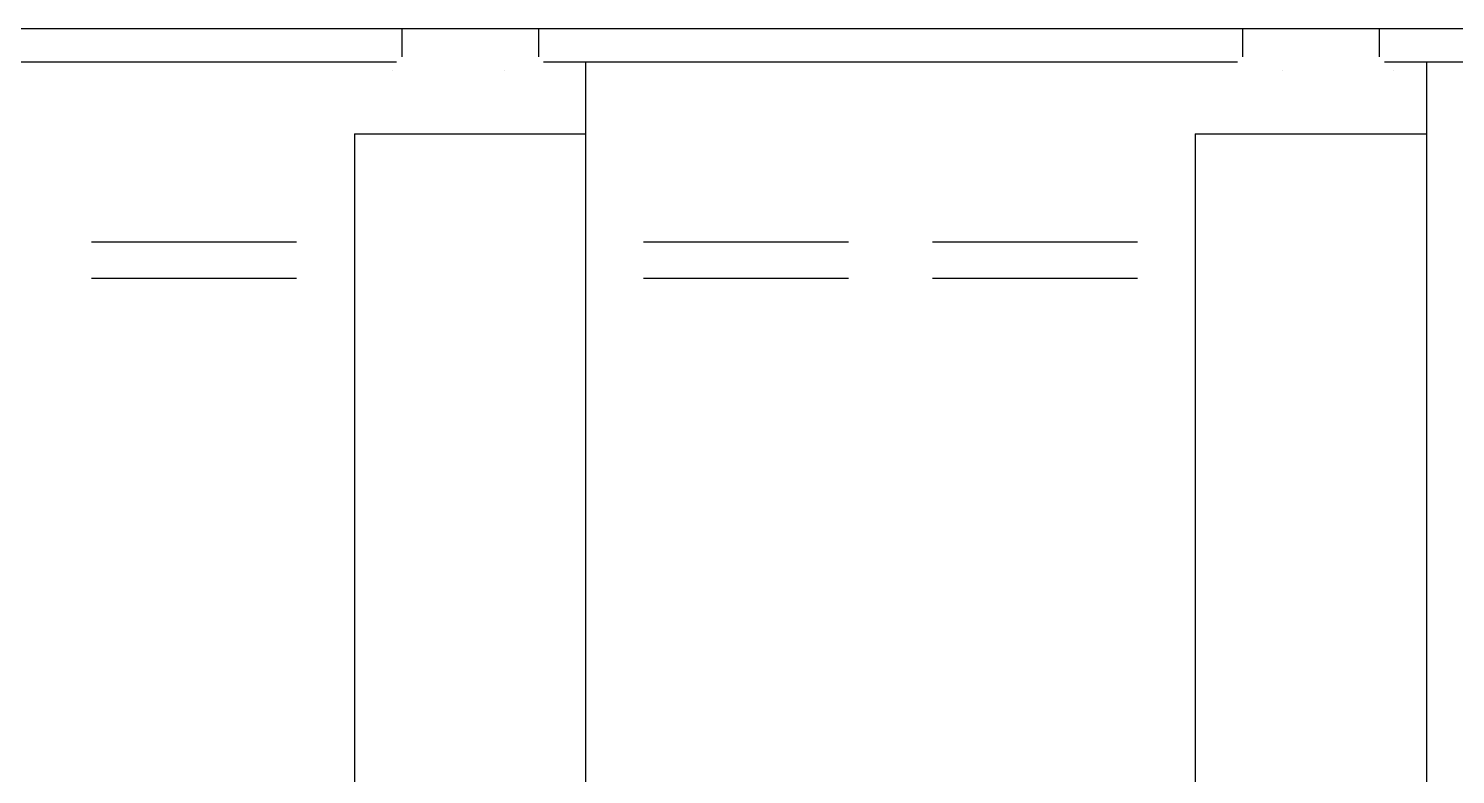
# Model space of a CAD drawing. Extents: x -84241 to 2571207, y -257021 to 1687411.
# Drawn here: x 37305.7 to 37441.5, y -11933.4 to -11862.4 of the extents above; entities that cross this region are included whole.
import ezdxf

# ---------------------------------------------------------------- set-up
doc = ezdxf.new("R2010")
doc.units = 0
doc.header["$LTSCALE"] = 1000
doc.layers.get('0').update_dxf_attribs({"linetype": 'CONTINUOUS'})
doc.layers.add('W-WSUP-EQPM', color=40, linetype='CONTINUOUS')

# ---------------------------------------------------------------- blocks, each defined once
blk = doc.blocks.new('*U359')
at = {"color": 8, "linetype": 'Continuous'}
for p, q in [((1468676.34, 3476965.33), (1469895.34, 3476965.33)), ((1468939.84, 3476965.33), (1468939.84, 3476962.63)), ((1468952.84, 3476965.33), (1468952.84, 3476962.63)), ((1469019.84, 3476965.33), (1469019.84, 3476962.63)), ((1469032.84, 3476965.33), (1469032.84, 3476962.63)), ((1468906.34, 3476962.13), (1468873.34, 3476962.13)), ((1468939.34, 3476962.13), (1468906.34, 3476962.13)), ((1468986.34, 3476962.13), (1468953.34, 3476962.13)), ((1468957.34, 3476962.13), (1468957.34, 3475194.49)), ((1469019.34, 3476962.13), (1468986.34, 3476962.13)), ((1469066.34, 3476962.13), (1469033.34, 3476962.13)), ((1469037.34, 3476962.13), (1469037.34, 3475194.49)), ((1468939, 3476961.36), (1468939, 3476961.36)), ((1468939, 3476961.36), (1468939, 3476961.36)), ((1468939, 3476961.36), (1468939, 3476961.36)), ((1468939, 3476961.36), (1468939, 3476961.36)), ((1468939, 3476961.36), (1468939, 3476961.36)), ((1468939, 3476961.36), (1468939, 3476961.36)), ((1468939, 3476961.36), (1468939, 3476961.36)), ((1468939, 3476961.36), (1468939, 3476961.36)), ((1468939, 3476961.36), (1468939, 3476961.36)), ((1468939, 3476961.36), (1468939, 3476961.36)), ((1468939, 3476961.36), (1468939, 3476961.36)), ((1468939, 3476961.36), (1468939, 3476961.36)), ((1468939, 3476961.36), (1468939, 3476961.36)), ((1468939, 3476961.36), (1468939, 3476961.36)), ((1468939, 3476961.36), (1468939, 3476961.36)), ((1468939, 3476961.36), (1468939, 3476961.36)), ((1468939, 3476961.36), (1468939, 3476961.36)), ((1468939, 3476961.36), (1468939, 3476961.36)), ((1468939, 3476961.36), (1468939, 3476961.36)), ((1468939, 3476961.36), (1468939, 3476961.36)), ((1468939, 3476961.36), (1468939, 3476961.36)), ((1468939, 3476961.36), (1468939, 3476961.36)), ((1468939, 3476961.36), (1468939, 3476961.36)), ((1468939, 3476961.36), (1468939, 3476961.36)), ((1468939, 3476961.36), (1468939, 3476961.36)), ((1468939, 3476961.36), (1468939, 3476961.36)), ((1468939, 3476961.36), (1468939, 3476961.36)), ((1468939, 3476961.36), (1468939, 3476961.36)), ((1468939, 3476961.36), (1468939, 3476961.36)), ((1468939, 3476961.36), (1468939, 3476961.36)), ((1468939, 3476961.36), (1468939, 3476961.36)), ((1468939, 3476961.36), (1468939, 3476961.36)), ((1468939, 3476961.36), (1468939, 3476961.36)), ((1468939, 3476961.36), (1468939, 3476961.36)), ((1468939, 3476961.36), (1468939, 3476961.36)), ((1468939, 3476961.36), (1468939, 3476961.36)), ((1468939, 3476961.36), (1468939, 3476961.36)), ((1468939, 3476961.36), (1468939, 3476961.36)), ((1468939, 3476961.36), (1468939, 3476961.36)), ((1468939, 3476961.36), (1468939, 3476961.36)), ((1468939, 3476961.36), (1468939, 3476961.36)), ((1468939, 3476961.36), (1468939, 3476961.36)), ((1468939, 3476961.36), (1468939, 3476961.36)), ((1468939, 3476961.36), (1468939, 3476961.36)), ((1468939, 3476961.36), (1468939, 3476961.36)), ((1468939, 3476961.36), (1468939, 3476961.36)), ((1468939, 3476961.36), (1468939, 3476961.36)), ((1468939, 3476961.36), (1468939, 3476961.36)), ((1468939, 3476961.36), (1468939, 3476961.36)), ((1468939, 3476961.36), (1468939, 3476961.36)), ((1468939, 3476961.36), (1468939, 3476961.36)), ((1468939, 3476961.36), (1468939, 3476961.36)), ((1468939, 3476961.36), (1468939, 3476961.36)), ((1468939, 3476961.36), (1468939, 3476961.36)), ((1468939, 3476961.36), (1468939, 3476961.36)), ((1468939, 3476961.36), (1468939, 3476961.36)), ((1468939, 3476961.36), (1468939, 3476961.36)), ((1468939, 3476961.36), (1468939, 3476961.36)), ((1468939, 3476961.36), (1468939, 3476961.36)), ((1468939, 3476961.36), (1468939, 3476961.36)), ((1468939, 3476961.36), (1468939, 3476961.36)), ((1468939, 3476961.36), (1468939, 3476961.36)), ((1468939, 3476961.36), (1468939, 3476961.36)), ((1468939, 3476961.36), (1468939, 3476961.36)), ((1468939, 3476961.36), (1468939, 3476961.36)), ((1468939, 3476961.36), (1468939, 3476961.36)), ((1468939, 3476961.36), (1468939, 3476961.36)), ((1468939, 3476961.36), (1468939, 3476961.36)), ((1468939, 3476961.36), (1468939, 3476961.36)), ((1468939, 3476961.36), (1468939, 3476961.36)), ((1468939, 3476961.36), (1468939, 3476961.36)), ((1468939, 3476961.36), (1468939, 3476961.36)), ((1468939, 3476961.36), (1468939, 3476961.36)), ((1468939, 3476961.36), (1468939, 3476961.36)), ((1468939, 3476961.36), (1468939, 3476961.36)), ((1468939, 3476961.36), (1468939, 3476961.36)), ((1468939, 3476961.36), (1468939, 3476961.36)), ((1468939, 3476961.36), (1468939, 3476961.36)), ((1468939, 3476961.36), (1468939, 3476961.36)), ((1468939, 3476961.36), (1468939, 3476961.36)), ((1468939, 3476961.36), (1468939, 3476961.36)), ((1468939, 3476961.36), (1468939, 3476961.36)), ((1468939, 3476961.36), (1468939, 3476961.36)), ((1468939, 3476961.36), (1468939, 3476961.36)), ((1468939, 3476961.36), (1468939, 3476961.36)), ((1468939, 3476961.36), (1468939, 3476961.36)), ((1468939, 3476961.36), (1468939, 3476961.36)), ((1468939, 3476961.36), (1468939, 3476961.36)), ((1468939, 3476961.36), (1468939, 3476961.36)), ((1468939, 3476961.36), (1468939, 3476961.36)), ((1468939, 3476961.36), (1468939, 3476961.36)), ((1468939, 3476961.36), (1468939, 3476961.36)), ((1468939, 3476961.36), (1468939, 3476961.36)), ((1468939, 3476961.36), (1468939, 3476961.36)), ((1468939, 3476961.36), (1468939, 3476961.36)), ((1468939, 3476961.36), (1468939, 3476961.36)), ((1468939, 3476961.36), (1468939, 3476961.36)), ((1468939, 3476961.36), (1468939, 3476961.36)), ((1468939, 3476961.36), (1468939, 3476961.36)), ((1468939, 3476961.36), (1468939, 3476961.36)), ((1468939, 3476961.36), (1468939, 3476961.36)), ((1468939, 3476961.36), (1468939, 3476961.36)), ((1468939, 3476961.36), (1468939, 3476961.36)), ((1468939, 3476961.36), (1468939, 3476961.36)), ((1468939, 3476961.36), (1468939, 3476961.36)), ((1468939, 3476961.36), (1468939, 3476961.36)), ((1468939, 3476961.36), (1468939, 3476961.36)), ((1468939, 3476961.36), (1468939, 3476961.36)), ((1468939, 3476961.36), (1468939, 3476961.36)), ((1468939, 3476961.36), (1468939, 3476961.36)), ((1468939, 3476961.36), (1468939, 3476961.36)), ((1468939, 3476961.36), (1468939, 3476961.36)), ((1468939, 3476961.36), (1468939, 3476961.36)), ((1468939, 3476961.36), (1468939, 3476961.36)), ((1468939, 3476961.36), (1468939, 3476961.36)), ((1468939, 3476961.36), (1468939, 3476961.36)), ((1468939, 3476961.36), (1468939, 3476961.36)), ((1468939, 3476961.36), (1468939, 3476961.36)), ((1468939, 3476961.36), (1468939, 3476961.36)), ((1468939, 3476961.36), (1468939, 3476961.36)), ((1468939, 3476961.36), (1468939, 3476961.36)), ((1468939, 3476961.36), (1468939, 3476961.36)), ((1468939, 3476961.36), (1468939, 3476961.36)), ((1468939, 3476961.36), (1468939, 3476961.36)), ((1468939, 3476961.36), (1468939, 3476961.36)), ((1468939, 3476961.36), (1468939, 3476961.36)), ((1468939, 3476961.36), (1468939, 3476961.36)), ((1468939, 3476961.36), (1468939, 3476961.36)), ((1468949.58, 3476961.36), (1468949.58, 3476961.36)), ((1468949.58, 3476961.36), (1468949.58, 3476961.36)), ((1468949.58, 3476961.36), (1468949.58, 3476961.36)), ((1468949.58, 3476961.36), (1468949.58, 3476961.36)), ((1468949.58, 3476961.36), (1468949.58, 3476961.36)), ((1468949.58, 3476961.36), (1468949.58, 3476961.36)), ((1468949.58, 3476961.36), (1468949.58, 3476961.36)), ((1468949.58, 3476961.36), (1468949.58, 3476961.36)), ((1468949.58, 3476961.36), (1468949.58, 3476961.36)), ((1468949.58, 3476961.36), (1468949.58, 3476961.36)), ((1468949.58, 3476961.36), (1468949.58, 3476961.36)), ((1468949.58, 3476961.36), (1468949.58, 3476961.36)), ((1468949.58, 3476961.36), (1468949.58, 3476961.36)), ((1468949.58, 3476961.36), (1468949.58, 3476961.36)), ((1468949.58, 3476961.36), (1468949.58, 3476961.36)), ((1468949.58, 3476961.36), (1468949.58, 3476961.36)), ((1468949.58, 3476961.36), (1468949.58, 3476961.36)), ((1468949.58, 3476961.36), (1468949.58, 3476961.36)), ((1468949.58, 3476961.36), (1468949.58, 3476961.36)), ((1468949.58, 3476961.36), (1468949.58, 3476961.36)), ((1468949.58, 3476961.36), (1468949.58, 3476961.36)), ((1468949.58, 3476961.36), (1468949.58, 3476961.36)), ((1468949.58, 3476961.36), (1468949.58, 3476961.36)), ((1468949.58, 3476961.36), (1468949.58, 3476961.36)), ((1468949.58, 3476961.36), (1468949.58, 3476961.36)), ((1468949.58, 3476961.36), (1468949.58, 3476961.36)), ((1468949.58, 3476961.36), (1468949.58, 3476961.36)), ((1468949.58, 3476961.36), (1468949.58, 3476961.36)), ((1468949.58, 3476961.36), (1468949.58, 3476961.36)), ((1468949.58, 3476961.36), (1468949.58, 3476961.36)), ((1468949.58, 3476961.36), (1468949.58, 3476961.36)), ((1468949.58, 3476961.36), (1468949.58, 3476961.36)), ((1468949.58, 3476961.36), (1468949.58, 3476961.36)), ((1468949.58, 3476961.36), (1468949.58, 3476961.36)), ((1468949.58, 3476961.36), (1468949.58, 3476961.36)), ((1468949.58, 3476961.36), (1468949.58, 3476961.36)), ((1468949.58, 3476961.36), (1468949.58, 3476961.36)), ((1468949.58, 3476961.36), (1468949.58, 3476961.36)), ((1468949.58, 3476961.36), (1468949.58, 3476961.36)), ((1468949.58, 3476961.36), (1468949.58, 3476961.36)), ((1468949.58, 3476961.36), (1468949.58, 3476961.36)), ((1468949.58, 3476961.36), (1468949.58, 3476961.36)), ((1468949.58, 3476961.36), (1468949.58, 3476961.36)), ((1468949.58, 3476961.36), (1468949.58, 3476961.36)), ((1468949.58, 3476961.36), (1468949.58, 3476961.36)), ((1468949.58, 3476961.36), (1468949.58, 3476961.36)), ((1468949.58, 3476961.36), (1468949.58, 3476961.36)), ((1468949.58, 3476961.36), (1468949.58, 3476961.36)), ((1468949.58, 3476961.36), (1468949.58, 3476961.36)), ((1468949.58, 3476961.36), (1468949.58, 3476961.36)), ((1468949.58, 3476961.36), (1468949.58, 3476961.36)), ((1468949.58, 3476961.36), (1468949.58, 3476961.36)), ((1468949.58, 3476961.36), (1468949.58, 3476961.36)), ((1468949.58, 3476961.36), (1468949.58, 3476961.36)), ((1468949.58, 3476961.36), (1468949.58, 3476961.36)), ((1468949.58, 3476961.36), (1468949.58, 3476961.36)), ((1468949.58, 3476961.36), (1468949.58, 3476961.36)), ((1468949.58, 3476961.36), (1468949.58, 3476961.36)), ((1468949.58, 3476961.36), (1468949.58, 3476961.36)), ((1468949.58, 3476961.36), (1468949.58, 3476961.36)), ((1468949.58, 3476961.36), (1468949.58, 3476961.36)), ((1468949.58, 3476961.36), (1468949.58, 3476961.36)), ((1468949.58, 3476961.36), (1468949.58, 3476961.36)), ((1468949.58, 3476961.36), (1468949.58, 3476961.36)), ((1468949.58, 3476961.36), (1468949.58, 3476961.36)), ((1468949.58, 3476961.36), (1468949.58, 3476961.36)), ((1468949.58, 3476961.36), (1468949.58, 3476961.36)), ((1468949.58, 3476961.36), (1468949.58, 3476961.36)), ((1468949.58, 3476961.36), (1468949.58, 3476961.36)), ((1468949.58, 3476961.36), (1468949.58, 3476961.36)), ((1468949.58, 3476961.36), (1468949.58, 3476961.36)), ((1468949.58, 3476961.36), (1468949.58, 3476961.36)), ((1468949.58, 3476961.36), (1468949.58, 3476961.36)), ((1468949.58, 3476961.36), (1468949.58, 3476961.36)), ((1468949.58, 3476961.36), (1468949.58, 3476961.36)), ((1468949.58, 3476961.36), (1468949.58, 3476961.36)), ((1468949.58, 3476961.36), (1468949.58, 3476961.36)), ((1468949.58, 3476961.36), (1468949.58, 3476961.36)), ((1468949.58, 3476961.36), (1468949.58, 3476961.36)), ((1468949.58, 3476961.36), (1468949.58, 3476961.36)), ((1468949.58, 3476961.36), (1468949.58, 3476961.36)), ((1468949.58, 3476961.36), (1468949.58, 3476961.36)), ((1468949.58, 3476961.36), (1468949.58, 3476961.36)), ((1468949.58, 3476961.36), (1468949.58, 3476961.36)), ((1468949.58, 3476961.36), (1468949.58, 3476961.36)), ((1468949.58, 3476961.36), (1468949.58, 3476961.36)), ((1468949.58, 3476961.36), (1468949.58, 3476961.36)), ((1468949.58, 3476961.36), (1468949.58, 3476961.36)), ((1468949.58, 3476961.36), (1468949.58, 3476961.36)), ((1468949.58, 3476961.36), (1468949.58, 3476961.36)), ((1468949.58, 3476961.36), (1468949.58, 3476961.36)), ((1468949.58, 3476961.36), (1468949.58, 3476961.36)), ((1468949.58, 3476961.36), (1468949.58, 3476961.36)), ((1468949.58, 3476961.36), (1468949.58, 3476961.36)), ((1468949.58, 3476961.36), (1468949.58, 3476961.36)), ((1468949.58, 3476961.36), (1468949.58, 3476961.36)), ((1468949.58, 3476961.36), (1468949.58, 3476961.36)), ((1468949.58, 3476961.36), (1468949.58, 3476961.36)), ((1468949.58, 3476961.36), (1468949.58, 3476961.36)), ((1468949.58, 3476961.36), (1468949.58, 3476961.36)), ((1468949.58, 3476961.36), (1468949.58, 3476961.36)), ((1468949.58, 3476961.36), (1468949.58, 3476961.36)), ((1468949.58, 3476961.36), (1468949.58, 3476961.36)), ((1468949.58, 3476961.36), (1468949.58, 3476961.36)), ((1468949.58, 3476961.36), (1468949.58, 3476961.36)), ((1468949.58, 3476961.36), (1468949.58, 3476961.36)), ((1468949.58, 3476961.36), (1468949.58, 3476961.36)), ((1468949.58, 3476961.36), (1468949.58, 3476961.36)), ((1468949.58, 3476961.36), (1468949.58, 3476961.36)), ((1468949.58, 3476961.36), (1468949.58, 3476961.36)), ((1468949.58, 3476961.36), (1468949.58, 3476961.36)), ((1468949.58, 3476961.36), (1468949.58, 3476961.36)), ((1468949.58, 3476961.36), (1468949.58, 3476961.36)), ((1468949.58, 3476961.36), (1468949.58, 3476961.36)), ((1468949.58, 3476961.36), (1468949.58, 3476961.36)), ((1468949.58, 3476961.36), (1468949.58, 3476961.36)), ((1468949.58, 3476961.36), (1468949.58, 3476961.36)), ((1468949.58, 3476961.36), (1468949.58, 3476961.36)), ((1468949.58, 3476961.36), (1468949.58, 3476961.36)), ((1468949.58, 3476961.36), (1468949.58, 3476961.36)), ((1468949.58, 3476961.36), (1468949.58, 3476961.36)), ((1468949.58, 3476961.36), (1468949.58, 3476961.36)), ((1468949.58, 3476961.36), (1468949.58, 3476961.36)), ((1468949.58, 3476961.36), (1468949.58, 3476961.36)), ((1468949.58, 3476961.36), (1468949.58, 3476961.36)), ((1468949.58, 3476961.36), (1468949.58, 3476961.36)), ((1468949.58, 3476961.36), (1468949.58, 3476961.36)), ((1468949.58, 3476961.36), (1468949.58, 3476961.36)), ((1469023.61, 3476961.36), (1469023.61, 3476961.36)), ((1469023.61, 3476961.36), (1469023.61, 3476961.36)), ((1469023.61, 3476961.36), (1469023.61, 3476961.36)), ((1469023.61, 3476961.36), (1469023.61, 3476961.36)), ((1469023.61, 3476961.36), (1469023.61, 3476961.36)), ((1469023.61, 3476961.36), (1469023.61, 3476961.36)), ((1469023.61, 3476961.36), (1469023.61, 3476961.36)), ((1469023.61, 3476961.36), (1469023.61, 3476961.36)), ((1469023.61, 3476961.36), (1469023.61, 3476961.36)), ((1469023.61, 3476961.36), (1469023.61, 3476961.36)), ((1469023.61, 3476961.36), (1469023.61, 3476961.36)), ((1469023.61, 3476961.36), (1469023.61, 3476961.36)), ((1469023.61, 3476961.36), (1469023.61, 3476961.36)), ((1469023.61, 3476961.36), (1469023.61, 3476961.36)), ((1469023.61, 3476961.36), (1469023.61, 3476961.36)), ((1469023.61, 3476961.36), (1469023.61, 3476961.36)), ((1469023.61, 3476961.36), (1469023.61, 3476961.36)), ((1469023.61, 3476961.36), (1469023.61, 3476961.36)), ((1469023.61, 3476961.36), (1469023.61, 3476961.36)), ((1469023.61, 3476961.36), (1469023.61, 3476961.36)), ((1469023.61, 3476961.36), (1469023.61, 3476961.36)), ((1469023.61, 3476961.36), (1469023.61, 3476961.36)), ((1469023.61, 3476961.36), (1469023.61, 3476961.36)), ((1469023.61, 3476961.36), (1469023.61, 3476961.36)), ((1469023.61, 3476961.36), (1469023.61, 3476961.36)), ((1469023.61, 3476961.36), (1469023.61, 3476961.36)), ((1469023.61, 3476961.36), (1469023.61, 3476961.36)), ((1469023.61, 3476961.36), (1469023.61, 3476961.36)), ((1469023.61, 3476961.36), (1469023.61, 3476961.36)), ((1469023.61, 3476961.36), (1469023.61, 3476961.36)), ((1469023.61, 3476961.36), (1469023.61, 3476961.36)), ((1469023.61, 3476961.36), (1469023.61, 3476961.36)), ((1469023.61, 3476961.36), (1469023.61, 3476961.36)), ((1469023.61, 3476961.36), (1469023.61, 3476961.36)), ((1469023.61, 3476961.36), (1469023.61, 3476961.36)), ((1469023.61, 3476961.36), (1469023.61, 3476961.36)), ((1469023.61, 3476961.36), (1469023.61, 3476961.36)), ((1469023.61, 3476961.36), (1469023.61, 3476961.36)), ((1469023.61, 3476961.36), (1469023.61, 3476961.36)), ((1469023.61, 3476961.36), (1469023.61, 3476961.36)), ((1469023.61, 3476961.36), (1469023.61, 3476961.36)), ((1469023.61, 3476961.36), (1469023.61, 3476961.36)), ((1469023.61, 3476961.36), (1469023.61, 3476961.36)), ((1469023.61, 3476961.36), (1469023.61, 3476961.36)), ((1469023.61, 3476961.36), (1469023.61, 3476961.36)), ((1469023.61, 3476961.36), (1469023.61, 3476961.36)), ((1469023.61, 3476961.36), (1469023.61, 3476961.36)), ((1469023.61, 3476961.36), (1469023.61, 3476961.36)), ((1469023.61, 3476961.36), (1469023.61, 3476961.36)), ((1469023.61, 3476961.36), (1469023.61, 3476961.36)), ((1469023.61, 3476961.36), (1469023.61, 3476961.36)), ((1469023.61, 3476961.36), (1469023.61, 3476961.36)), ((1469023.61, 3476961.36), (1469023.61, 3476961.36)), ((1469023.61, 3476961.36), (1469023.61, 3476961.36)), ((1469023.61, 3476961.36), (1469023.61, 3476961.36)), ((1469023.61, 3476961.36), (1469023.61, 3476961.36)), ((1469023.61, 3476961.36), (1469023.61, 3476961.36)), ((1469023.61, 3476961.36), (1469023.61, 3476961.36)), ((1469023.61, 3476961.36), (1469023.61, 3476961.36)), ((1469023.61, 3476961.36), (1469023.61, 3476961.36)), ((1469023.61, 3476961.36), (1469023.61, 3476961.36)), ((1469023.61, 3476961.36), (1469023.61, 3476961.36)), ((1469023.61, 3476961.36), (1469023.61, 3476961.36)), ((1469023.61, 3476961.36), (1469023.61, 3476961.36)), ((1469023.61, 3476961.36), (1469023.61, 3476961.36)), ((1469023.61, 3476961.36), (1469023.61, 3476961.36)), ((1469023.61, 3476961.36), (1469023.61, 3476961.36)), ((1469023.61, 3476961.36), (1469023.61, 3476961.36)), ((1469023.61, 3476961.36), (1469023.61, 3476961.36)), ((1469023.61, 3476961.36), (1469023.61, 3476961.36)), ((1469023.61, 3476961.36), (1469023.61, 3476961.36)), ((1469023.61, 3476961.36), (1469023.61, 3476961.36)), ((1469023.61, 3476961.36), (1469023.61, 3476961.36)), ((1469023.61, 3476961.36), (1469023.61, 3476961.36)), ((1469023.61, 3476961.36), (1469023.61, 3476961.36)), ((1469023.61, 3476961.36), (1469023.61, 3476961.36)), ((1469023.61, 3476961.36), (1469023.61, 3476961.36)), ((1469023.61, 3476961.36), (1469023.61, 3476961.36)), ((1469023.61, 3476961.36), (1469023.61, 3476961.36)), ((1469023.61, 3476961.36), (1469023.61, 3476961.36)), ((1469023.61, 3476961.36), (1469023.61, 3476961.36)), ((1469023.61, 3476961.36), (1469023.61, 3476961.36)), ((1469023.61, 3476961.36), (1469023.61, 3476961.36)), ((1469023.61, 3476961.36), (1469023.61, 3476961.36)), ((1469023.61, 3476961.36), (1469023.61, 3476961.36)), ((1469023.61, 3476961.36), (1469023.61, 3476961.36)), ((1469023.61, 3476961.36), (1469023.61, 3476961.36)), ((1469023.61, 3476961.36), (1469023.61, 3476961.36)), ((1469023.61, 3476961.36), (1469023.61, 3476961.36)), ((1469023.61, 3476961.36), (1469023.61, 3476961.36)), ((1469023.61, 3476961.36), (1469023.61, 3476961.36)), ((1469023.61, 3476961.36), (1469023.61, 3476961.36)), ((1469023.61, 3476961.36), (1469023.61, 3476961.36)), ((1469023.61, 3476961.36), (1469023.61, 3476961.36)), ((1469023.61, 3476961.36), (1469023.61, 3476961.36)), ((1469023.61, 3476961.36), (1469023.61, 3476961.36)), ((1469023.61, 3476961.36), (1469023.61, 3476961.36)), ((1469023.61, 3476961.36), (1469023.61, 3476961.36)), ((1469023.61, 3476961.36), (1469023.61, 3476961.36)), ((1469023.61, 3476961.36), (1469023.61, 3476961.36)), ((1469023.61, 3476961.36), (1469023.61, 3476961.36)), ((1469023.61, 3476961.36), (1469023.61, 3476961.36)), ((1469023.61, 3476961.36), (1469023.61, 3476961.36)), ((1469023.61, 3476961.36), (1469023.61, 3476961.36)), ((1469023.61, 3476961.36), (1469023.61, 3476961.36)), ((1469023.61, 3476961.36), (1469023.61, 3476961.36)), ((1469023.61, 3476961.36), (1469023.61, 3476961.36)), ((1469023.61, 3476961.36), (1469023.61, 3476961.36)), ((1469023.61, 3476961.36), (1469023.61, 3476961.36)), ((1469023.61, 3476961.36), (1469023.61, 3476961.36)), ((1469023.61, 3476961.36), (1469023.61, 3476961.36)), ((1469023.61, 3476961.36), (1469023.61, 3476961.36)), ((1469023.61, 3476961.36), (1469023.61, 3476961.36)), ((1469023.61, 3476961.36), (1469023.61, 3476961.36)), ((1469023.61, 3476961.36), (1469023.61, 3476961.36)), ((1469023.61, 3476961.36), (1469023.61, 3476961.36)), ((1469023.61, 3476961.36), (1469023.61, 3476961.36)), ((1469023.61, 3476961.36), (1469023.61, 3476961.36)), ((1469023.61, 3476961.36), (1469023.61, 3476961.36)), ((1469023.61, 3476961.36), (1469023.61, 3476961.36)), ((1469023.61, 3476961.36), (1469023.61, 3476961.36)), ((1469023.61, 3476961.36), (1469023.61, 3476961.36)), ((1469023.61, 3476961.36), (1469023.61, 3476961.36)), ((1469023.61, 3476961.36), (1469023.61, 3476961.36)), ((1469023.61, 3476961.36), (1469023.61, 3476961.36)), ((1469023.61, 3476961.36), (1469023.61, 3476961.36)), ((1469023.61, 3476961.36), (1469023.61, 3476961.36)), ((1469023.61, 3476961.36), (1469023.61, 3476961.36)), ((1469034.19, 3476961.36), (1469034.19, 3476961.36)), ((1469034.19, 3476961.36), (1469034.19, 3476961.36)), ((1469034.19, 3476961.36), (1469034.19, 3476961.36)), ((1469034.19, 3476961.36), (1469034.19, 3476961.36)), ((1469034.19, 3476961.36), (1469034.19, 3476961.36)), ((1469034.19, 3476961.36), (1469034.19, 3476961.36)), ((1469034.19, 3476961.36), (1469034.19, 3476961.36)), ((1469034.19, 3476961.36), (1469034.19, 3476961.36)), ((1469034.19, 3476961.36), (1469034.19, 3476961.36)), ((1469034.19, 3476961.36), (1469034.19, 3476961.36)), ((1469034.19, 3476961.36), (1469034.19, 3476961.36)), ((1469034.19, 3476961.36), (1469034.19, 3476961.36)), ((1469034.19, 3476961.36), (1469034.19, 3476961.36)), ((1469034.19, 3476961.36), (1469034.19, 3476961.36)), ((1469034.19, 3476961.36), (1469034.19, 3476961.36)), ((1469034.19, 3476961.36), (1469034.19, 3476961.36)), ((1469034.19, 3476961.36), (1469034.19, 3476961.36)), ((1469034.19, 3476961.36), (1469034.19, 3476961.36)), ((1469034.19, 3476961.36), (1469034.19, 3476961.36)), ((1469034.19, 3476961.36), (1469034.19, 3476961.36)), ((1469034.19, 3476961.36), (1469034.19, 3476961.36)), ((1469034.19, 3476961.36), (1469034.19, 3476961.36)), ((1469034.19, 3476961.36), (1469034.19, 3476961.36)), ((1469034.19, 3476961.36), (1469034.19, 3476961.36)), ((1469034.19, 3476961.36), (1469034.19, 3476961.36)), ((1469034.19, 3476961.36), (1469034.19, 3476961.36)), ((1469034.19, 3476961.36), (1469034.19, 3476961.36)), ((1469034.19, 3476961.36), (1469034.19, 3476961.36)), ((1469034.19, 3476961.36), (1469034.19, 3476961.36)), ((1469034.19, 3476961.36), (1469034.19, 3476961.36)), ((1469034.19, 3476961.36), (1469034.19, 3476961.36)), ((1469034.19, 3476961.36), (1469034.19, 3476961.36)), ((1469034.19, 3476961.36), (1469034.19, 3476961.36)), ((1469034.19, 3476961.36), (1469034.19, 3476961.36)), ((1469034.19, 3476961.36), (1469034.19, 3476961.36)), ((1469034.19, 3476961.36), (1469034.19, 3476961.36)), ((1469034.19, 3476961.36), (1469034.19, 3476961.36)), ((1469034.19, 3476961.36), (1469034.19, 3476961.36)), ((1469034.19, 3476961.36), (1469034.19, 3476961.36)), ((1469034.19, 3476961.36), (1469034.19, 3476961.36)), ((1469034.19, 3476961.36), (1469034.19, 3476961.36)), ((1469034.19, 3476961.36), (1469034.19, 3476961.36)), ((1469034.19, 3476961.36), (1469034.19, 3476961.36)), ((1469034.19, 3476961.36), (1469034.19, 3476961.36)), ((1469034.19, 3476961.36), (1469034.19, 3476961.36)), ((1469034.19, 3476961.36), (1469034.19, 3476961.36)), ((1469034.19, 3476961.36), (1469034.19, 3476961.36)), ((1469034.19, 3476961.36), (1469034.19, 3476961.36)), ((1469034.19, 3476961.36), (1469034.19, 3476961.36)), ((1469034.19, 3476961.36), (1469034.19, 3476961.36)), ((1469034.19, 3476961.36), (1469034.19, 3476961.36)), ((1469034.19, 3476961.36), (1469034.19, 3476961.36)), ((1469034.19, 3476961.36), (1469034.19, 3476961.36)), ((1469034.19, 3476961.36), (1469034.19, 3476961.36)), ((1469034.19, 3476961.36), (1469034.19, 3476961.36)), ((1469034.19, 3476961.36), (1469034.19, 3476961.36)), ((1469034.19, 3476961.36), (1469034.19, 3476961.36)), ((1469034.19, 3476961.36), (1469034.19, 3476961.36)), ((1469034.19, 3476961.36), (1469034.19, 3476961.36)), ((1469034.19, 3476961.36), (1469034.19, 3476961.36)), ((1469034.19, 3476961.36), (1469034.19, 3476961.36)), ((1469034.19, 3476961.36), (1469034.19, 3476961.36)), ((1469034.19, 3476961.36), (1469034.19, 3476961.36)), ((1469034.19, 3476961.36), (1469034.19, 3476961.36)), ((1469034.19, 3476961.36), (1469034.19, 3476961.36)), ((1469034.19, 3476961.36), (1469034.19, 3476961.36)), ((1469034.19, 3476961.36), (1469034.19, 3476961.36)), ((1469034.19, 3476961.36), (1469034.19, 3476961.36)), ((1469034.19, 3476961.36), (1469034.19, 3476961.36)), ((1469034.19, 3476961.36), (1469034.19, 3476961.36)), ((1469034.19, 3476961.36), (1469034.19, 3476961.36)), ((1469034.19, 3476961.36), (1469034.19, 3476961.36)), ((1469034.19, 3476961.36), (1469034.19, 3476961.36)), ((1469034.19, 3476961.36), (1469034.19, 3476961.36)), ((1469034.19, 3476961.36), (1469034.19, 3476961.36)), ((1469034.19, 3476961.36), (1469034.19, 3476961.36)), ((1469034.19, 3476961.36), (1469034.19, 3476961.36)), ((1469034.19, 3476961.36), (1469034.19, 3476961.36)), ((1469034.19, 3476961.36), (1469034.19, 3476961.36)), ((1469034.19, 3476961.36), (1469034.19, 3476961.36)), ((1469034.19, 3476961.36), (1469034.19, 3476961.36)), ((1469034.19, 3476961.36), (1469034.19, 3476961.36)), ((1469034.19, 3476961.36), (1469034.19, 3476961.36)), ((1469034.19, 3476961.36), (1469034.19, 3476961.36)), ((1469034.19, 3476961.36), (1469034.19, 3476961.36)), ((1469034.19, 3476961.36), (1469034.19, 3476961.36)), ((1469034.19, 3476961.36), (1469034.19, 3476961.36)), ((1469034.19, 3476961.36), (1469034.19, 3476961.36)), ((1469034.19, 3476961.36), (1469034.19, 3476961.36)), ((1469034.19, 3476961.36), (1469034.19, 3476961.36)), ((1469034.19, 3476961.36), (1469034.19, 3476961.36)), ((1469034.19, 3476961.36), (1469034.19, 3476961.36)), ((1469034.19, 3476961.36), (1469034.19, 3476961.36)), ((1469034.19, 3476961.36), (1469034.19, 3476961.36)), ((1469034.19, 3476961.36), (1469034.19, 3476961.36)), ((1469034.19, 3476961.36), (1469034.19, 3476961.36)), ((1469034.19, 3476961.36), (1469034.19, 3476961.36)), ((1469034.19, 3476961.36), (1469034.19, 3476961.36)), ((1469034.19, 3476961.36), (1469034.19, 3476961.36)), ((1469034.19, 3476961.36), (1469034.19, 3476961.36)), ((1469034.19, 3476961.36), (1469034.19, 3476961.36)), ((1469034.19, 3476961.36), (1469034.19, 3476961.36)), ((1469034.19, 3476961.36), (1469034.19, 3476961.36)), ((1469034.19, 3476961.36), (1469034.19, 3476961.36)), ((1469034.19, 3476961.36), (1469034.19, 3476961.36)), ((1469034.19, 3476961.36), (1469034.19, 3476961.36)), ((1469034.19, 3476961.36), (1469034.19, 3476961.36)), ((1469034.19, 3476961.36), (1469034.19, 3476961.36)), ((1469034.19, 3476961.36), (1469034.19, 3476961.36)), ((1469034.19, 3476961.36), (1469034.19, 3476961.36)), ((1469034.19, 3476961.36), (1469034.19, 3476961.36)), ((1469034.19, 3476961.36), (1469034.19, 3476961.36)), ((1469034.19, 3476961.36), (1469034.19, 3476961.36)), ((1469034.19, 3476961.36), (1469034.19, 3476961.36)), ((1469034.19, 3476961.36), (1469034.19, 3476961.36)), ((1469034.19, 3476961.36), (1469034.19, 3476961.36)), ((1469034.19, 3476961.36), (1469034.19, 3476961.36)), ((1469034.19, 3476961.36), (1469034.19, 3476961.36)), ((1469034.19, 3476961.36), (1469034.19, 3476961.36)), ((1469034.19, 3476961.36), (1469034.19, 3476961.36)), ((1469034.19, 3476961.36), (1469034.19, 3476961.36)), ((1469034.19, 3476961.36), (1469034.19, 3476961.36)), ((1469034.19, 3476961.36), (1469034.19, 3476961.36)), ((1469034.19, 3476961.36), (1469034.19, 3476961.36)), ((1469034.19, 3476961.36), (1469034.19, 3476961.36)), ((1469034.19, 3476961.36), (1469034.19, 3476961.36)), ((1469034.19, 3476961.36), (1469034.19, 3476961.36)), ((1469034.19, 3476961.36), (1469034.19, 3476961.36)), ((1468935.34, 3476955.33), (1468957.34, 3476955.33)), ((1468935.34, 3476955.33), (1468935.34, 3475194.49)), ((1469015.34, 3476955.33), (1469037.34, 3476955.33)), ((1469015.34, 3476955.33), (1469015.34, 3475194.49)), ((1468929.84, 3476945), (1468910.34, 3476945)), ((1468982.34, 3476945), (1468962.84, 3476945)), ((1469009.84, 3476945), (1468990.34, 3476945)), ((1468929.84, 3476941.56), (1468910.34, 3476941.56)), ((1468982.34, 3476941.56), (1468962.84, 3476941.56)), ((1469009.84, 3476941.56), (1468990.34, 3476941.56))]:
    blk.add_line(p, q, dxfattribs=at)
blk = doc.blocks.new('*U360')
blk.add_blockref('*U359', (-1469346.34, -3477072.33))

msp = doc.modelspace()

# ---------------------------------------------------------------- block references
at = {"layer": 'W-WSUP-EQPM'}
msp.add_blockref('*U360', (37747.7006, -11755.4364), dxfattribs=at)

doc.saveas('drawing.dxf')
